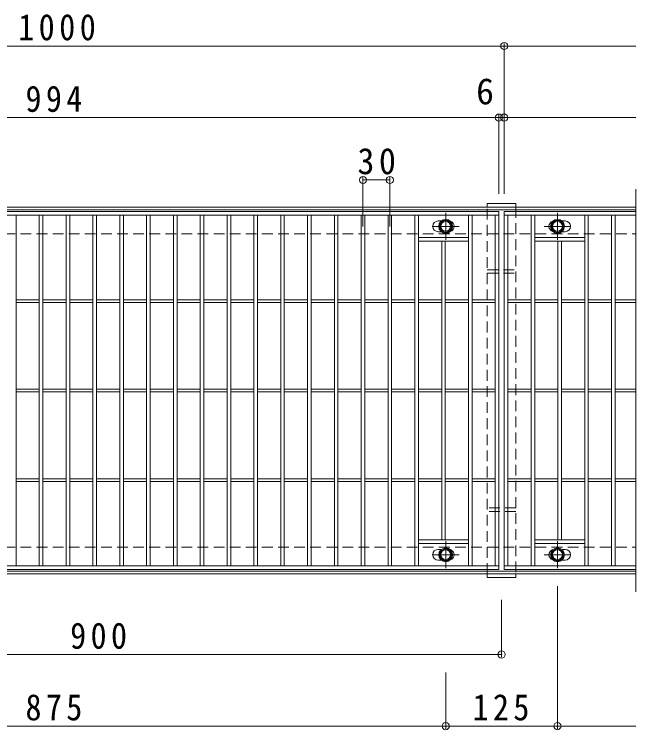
# Model space of a CAD drawing. Units: millimetres on the paper, enlarged 2 times, with parts at other scales. Extents: x -441 to 457, y -392 to 305.
# Drawn here: x -2.1 to 136.9, y 145 to 304.9 of the extents above; entities that cross this region are included whole.
import ezdxf
from ezdxf.enums import TextEntityAlignment as Align

# ---------------------------------------------------------------- set-up
doc = ezdxf.new("R2010")
doc.units = ezdxf.units.MM
doc.header["$LTSCALE"] = 2
doc.header["$PDMODE"] = 32
doc.header["$PDSIZE"] = 1.6
doc.linetypes.add('CHAIN1', pattern=[8, 5, -1, 1, -1])
doc.linetypes.add('DASHED1', pattern=[1.8, 1.2, -0.6])
for name, color, linetype, lineweight in [('C-1_躯体', 2, 'Continuous', 9), ('C-2_仕上', 3, 'Continuous', 9), ('C-4_文字', 7, 'Continuous', 9), ('C-8_ハッチ', 3, 'DASHED1', 9), ('C-B_衛生陶器', 2, 'Continuous', 9)]:
    doc.layers.add(name, color=color, linetype=linetype, lineweight=lineweight)
doc.styles.add('ＭＳ ゴシック', font='')
doc.styles.get('ＭＳ ゴシック').set_extended_font_data('MS Gothic')

msp = doc.modelspace()

# ---------------------------------------------------------------- linework, layer by layer
at = {"layer": 'C-1_躯体'}
for p, q in [((-123.138, 261.786), (136.862, 261.786)), ((-123.138, 261.186), (136.862, 261.186)), ((-123.138, 180.386), (136.862, 180.386)), ((-123.138, 179.786), (136.862, 179.786))]:
    msp.add_line(p, q, dxfattribs=at)
at = {"layer": 'C-1_躯体', "linetype": 'DASHED1'}
for p, q in [((-123.138, 255.786), (136.862, 255.786)), ((-123.138, 185.786), (136.862, 185.786))]:
    msp.add_line(p, q, dxfattribs=at)
at = {"layer": 'C-2_仕上'}
for p, q in [((136.862, 265.786), (136.862, 175.786)), ((-92.538, 260.786), (106.262, 260.786)), ((106.262, 180.786), (106.262, 260.786)), ((107.462, 260.786), (107.462, 180.786)), ((107.462, 260.786), (136.862, 260.786)), ((-92.538, 259.986), (106.262, 259.986)), ((-1.738, 181.586), (-1.738, 259.986)), ((3.462, 181.586), (3.462, 259.986)), ((4.262, 181.586), (4.262, 259.986)), ((9.462, 181.586), (9.462, 259.986)), ((10.262, 181.586), (10.262, 259.986)), ((15.462, 181.586), (15.462, 259.986)), ((16.262, 181.586), (16.262, 259.986)), ((21.462, 181.586), (21.462, 259.986)), ((22.262, 181.586), (22.262, 259.986)), ((27.462, 181.586), (27.462, 259.986)), ((28.262, 181.586), (28.262, 259.986)), ((33.462, 181.586), (33.462, 259.986)), ((34.262, 181.586), (34.262, 259.986)), ((39.462, 181.586), (39.462, 259.986)), ((40.262, 181.586), (40.262, 259.986)), ((45.462, 181.586), (45.462, 259.986)), ((46.262, 181.586), (46.262, 259.986)), ((51.462, 181.586), (51.462, 259.986)), ((52.262, 181.586), (52.262, 259.986)), ((57.462, 181.586), (57.462, 259.986)), ((58.262, 181.586), (58.262, 259.986)), ((63.462, 181.586), (63.462, 259.986)), ((64.262, 181.586), (64.262, 259.986)), ((69.462, 181.586), (69.462, 259.986)), ((70.262, 181.586), (70.262, 259.986)), ((75.462, 181.586), (75.462, 259.986)), ((76.262, 181.586), (76.262, 259.986)), ((81.462, 181.586), (81.462, 259.986)), ((82.262, 181.586), (82.262, 259.986)), ((87.462, 181.586), (87.462, 259.986)), ((88.262, 181.586), (88.262, 259.986)), ((99.462, 181.586), (99.462, 259.986)), ((100.262, 181.586), (100.262, 259.986)), ((105.462, 259.986), (105.462, 181.586)), ((107.462, 259.986), (136.862, 259.986)), ((108.262, 181.586), (108.262, 259.986)), ((113.462, 181.586), (113.462, 259.986)), ((114.262, 181.586), (114.262, 259.986)), ((125.462, 181.586), (125.462, 259.986)), ((126.262, 181.586), (126.262, 259.986)), ((131.462, 181.586), (131.462, 259.986)), ((132.262, 181.586), (132.262, 259.986)), ((92.662, 258.686), (93.381, 258.686)), ((120.343, 258.686), (121.062, 258.686)), ((93.381, 256.286), (92.662, 256.286)), ((121.062, 256.286), (120.343, 256.286)), ((99.462, 254.986), (88.262, 254.986)), ((114.262, 254.986), (125.462, 254.986)), ((99.462, 254.186), (88.262, 254.186)), ((93.462, 187.386), (93.462, 254.186)), ((94.262, 187.386), (94.262, 254.186)), ((114.262, 254.186), (125.462, 254.186)), ((119.462, 187.386), (119.462, 254.186)), ((120.262, 187.386), (120.262, 254.186)), ((-1.738, 241.086), (3.462, 241.086)), ((-1.738, 240.486), (3.462, 240.486)), ((4.262, 241.086), (9.462, 241.086)), ((4.262, 240.486), (9.462, 240.486)), ((10.262, 241.086), (15.462, 241.086)), ((10.262, 240.486), (15.462, 240.486)), ((16.262, 241.086), (21.462, 241.086)), ((16.262, 240.486), (21.462, 240.486)), ((22.262, 241.086), (27.462, 241.086)), ((22.262, 240.486), (27.462, 240.486)), ((28.262, 241.086), (33.462, 241.086)), ((28.262, 240.486), (33.462, 240.486)), ((34.262, 241.086), (39.462, 241.086)), ((34.262, 240.486), (39.462, 240.486)), ((40.262, 241.086), (45.462, 241.086)), ((40.262, 240.486), (45.462, 240.486)), ((46.262, 241.086), (51.462, 241.086)), ((46.262, 240.486), (51.462, 240.486)), ((52.262, 241.086), (57.462, 241.086)), ((52.262, 240.486), (57.462, 240.486)), ((58.262, 241.086), (63.462, 241.086)), ((58.262, 240.486), (63.462, 240.486)), ((64.262, 241.086), (69.462, 241.086)), ((64.262, 240.486), (69.462, 240.486)), ((70.262, 241.086), (75.462, 241.086)), ((70.262, 240.486), (75.462, 240.486)), ((76.262, 241.086), (81.462, 241.086)), ((76.262, 240.486), (81.462, 240.486)), ((82.262, 241.086), (87.462, 241.086)), ((82.262, 240.486), (87.462, 240.486)), ((88.262, 241.086), (93.462, 241.086)), ((88.262, 240.486), (93.462, 240.486)), ((94.262, 241.086), (99.462, 241.086)), ((94.262, 240.486), (99.462, 240.486)), ((100.262, 241.086), (105.462, 241.086)), ((100.262, 240.486), (105.462, 240.486)), ((108.262, 241.086), (113.462, 241.086)), ((108.262, 240.486), (113.462, 240.486)), ((114.262, 241.086), (119.462, 241.086)), ((114.262, 240.486), (119.462, 240.486)), ((120.262, 241.086), (125.462, 241.086)), ((120.262, 240.486), (125.462, 240.486)), ((126.262, 241.086), (131.462, 241.086)), ((126.262, 240.486), (131.462, 240.486)), ((132.262, 241.086), (136.862, 241.086)), ((132.262, 240.486), (136.862, 240.486)), ((-1.738, 221.086), (3.462, 221.086)), ((4.262, 221.086), (9.462, 221.086)), ((10.262, 221.086), (15.462, 221.086)), ((16.262, 221.086), (21.462, 221.086)), ((22.262, 221.086), (27.462, 221.086)), ((28.262, 221.086), (33.462, 221.086)), ((34.262, 221.086), (39.462, 221.086)), ((40.262, 221.086), (45.462, 221.086)), ((46.262, 221.086), (51.462, 221.086)), ((52.262, 221.086), (57.462, 221.086)), ((58.262, 221.086), (63.462, 221.086)), ((64.262, 221.086), (69.462, 221.086)), ((70.262, 221.086), (75.462, 221.086)), ((76.262, 221.086), (81.462, 221.086)), ((82.262, 221.086), (87.462, 221.086)), ((88.262, 221.086), (93.462, 221.086)), ((94.262, 221.086), (99.462, 221.086)), ((100.262, 221.086), (105.462, 221.086)), ((108.262, 221.086), (113.462, 221.086)), ((114.262, 221.086), (119.462, 221.086)), ((120.262, 221.086), (125.462, 221.086)), ((126.262, 221.086), (131.462, 221.086)), ((132.262, 221.086), (136.862, 221.086)), ((-1.738, 220.486), (3.462, 220.486)), ((4.262, 220.486), (9.462, 220.486)), ((10.262, 220.486), (15.462, 220.486)), ((16.262, 220.486), (21.462, 220.486)), ((22.262, 220.486), (27.462, 220.486)), ((28.262, 220.486), (33.462, 220.486)), ((34.262, 220.486), (39.462, 220.486)), ((40.262, 220.486), (45.462, 220.486)), ((46.262, 220.486), (51.462, 220.486)), ((52.262, 220.486), (57.462, 220.486)), ((58.262, 220.486), (63.462, 220.486)), ((64.262, 220.486), (69.462, 220.486)), ((70.262, 220.486), (75.462, 220.486)), ((76.262, 220.486), (81.462, 220.486)), ((82.262, 220.486), (87.462, 220.486)), ((88.262, 220.486), (93.462, 220.486)), ((94.262, 220.486), (99.462, 220.486)), ((100.262, 220.486), (105.462, 220.486)), ((108.262, 220.486), (113.462, 220.486)), ((114.262, 220.486), (119.462, 220.486)), ((120.262, 220.486), (125.462, 220.486)), ((126.262, 220.486), (131.462, 220.486)), ((132.262, 220.486), (136.862, 220.486)), ((-1.738, 201.086), (3.462, 201.086)), ((-1.738, 200.486), (3.462, 200.486)), ((4.262, 201.086), (9.462, 201.086)), ((4.262, 200.486), (9.462, 200.486)), ((10.262, 201.086), (15.462, 201.086)), ((10.262, 200.486), (15.462, 200.486)), ((16.262, 201.086), (21.462, 201.086)), ((16.262, 200.486), (21.462, 200.486)), ((22.262, 201.086), (27.462, 201.086)), ((22.262, 200.486), (27.462, 200.486)), ((28.262, 201.086), (33.462, 201.086)), ((28.262, 200.486), (33.462, 200.486)), ((34.262, 201.086), (39.462, 201.086)), ((34.262, 200.486), (39.462, 200.486)), ((40.262, 201.086), (45.462, 201.086)), ((40.262, 200.486), (45.462, 200.486)), ((46.262, 201.086), (51.462, 201.086)), ((46.262, 200.486), (51.462, 200.486)), ((52.262, 201.086), (57.462, 201.086)), ((52.262, 200.486), (57.462, 200.486)), ((58.262, 201.086), (63.462, 201.086)), ((58.262, 200.486), (63.462, 200.486)), ((64.262, 201.086), (69.462, 201.086)), ((64.262, 200.486), (69.462, 200.486)), ((70.262, 201.086), (75.462, 201.086)), ((70.262, 200.486), (75.462, 200.486)), ((76.262, 201.086), (81.462, 201.086)), ((76.262, 200.486), (81.462, 200.486)), ((82.262, 201.086), (87.462, 201.086)), ((82.262, 200.486), (87.462, 200.486)), ((88.262, 201.086), (93.462, 201.086)), ((88.262, 200.486), (93.462, 200.486)), ((94.262, 201.086), (99.462, 201.086)), ((94.262, 200.486), (99.462, 200.486)), ((100.262, 201.086), (105.462, 201.086)), ((100.262, 200.486), (105.462, 200.486)), ((108.262, 201.086), (113.462, 201.086)), ((108.262, 200.486), (113.462, 200.486)), ((114.262, 201.086), (119.462, 201.086)), ((114.262, 200.486), (119.462, 200.486)), ((120.262, 201.086), (125.462, 201.086)), ((120.262, 200.486), (125.462, 200.486)), ((126.262, 201.086), (131.462, 201.086)), ((126.262, 200.486), (131.462, 200.486)), ((132.262, 201.086), (136.862, 201.086)), ((132.262, 200.486), (136.862, 200.486)), ((99.462, 187.386), (88.262, 187.386)), ((114.262, 187.386), (125.462, 187.386)), ((99.462, 186.586), (88.262, 186.586)), ((114.262, 186.586), (125.462, 186.586)), ((92.662, 185.286), (93.381, 185.286)), ((120.343, 185.286), (121.062, 185.286)), ((93.381, 182.886), (92.662, 182.886)), ((121.062, 182.886), (120.343, 182.886)), ((106.262, 181.586), (-92.538, 181.586)), ((106.262, 180.786), (-92.538, 180.786)), ((136.862, 181.586), (107.462, 181.586)), ((136.862, 180.786), (107.462, 180.786))]:
    msp.add_line(p, q, dxfattribs=at)
for centre, start, end in [((92.662, 257.486), 90, 180), ((92.662, 257.486), 180, 270), ((95.062, 257.486), 0, 73.66518), ((95.062, 257.486), 286.33482, 0), ((118.662, 257.486), 106.33482, 180), ((118.662, 257.486), 180, 253.66518), ((121.062, 257.486), 0, 90), ((121.062, 257.486), 270, 0), ((92.662, 184.086), 90, 180), ((92.662, 184.086), 180, 270), ((95.062, 184.086), 0, 73.66518), ((95.062, 184.086), 286.33482, 0), ((118.662, 184.086), 106.33482, 180), ((118.662, 184.086), 180, 253.66518), ((121.062, 184.086), 0, 90), ((121.062, 184.086), 270, 0)]:
    msp.add_arc(centre, 1.2, start, end, dxfattribs=at)
at = {"layer": 'C-4_文字'}
for p, q in [((-92.538, 297.786), (107.462, 297.786)), ((107.462, 298.386), (107.462, 264.786)), ((107.462, 297.786), (136.862, 297.786)), ((-92.538, 281.786), (106.262, 281.786)), ((106.262, 282.386), (106.262, 264.786)), ((106.262, 281.786), (107.462, 281.786)), ((107.462, 281.786), (136.862, 281.786)), ((75.862, 268.446), (75.862, 257.439)), ((75.862, 267.846), (81.862, 267.846)), ((81.862, 268.446), (81.862, 257.439)), ((119.362, 145.186), (119.362, 177.086)), ((106.862, 161.186), (106.862, 173.986)), ((-73.138, 161.786), (106.862, 161.786)), ((94.362, 145.186), (94.362, 157.786)), ((-80.638, 145.786), (94.362, 145.786)), ((94.362, 145.786), (119.362, 145.786)), ((119.362, 145.786), (136.862, 145.786))]:
    msp.add_line(p, q, dxfattribs=at)
for p in [(107.462, 297.786), (106.262, 281.786), (107.462, 281.786), (75.862, 267.846), (81.862, 267.846), (106.862, 161.786), (94.362, 145.786), (119.362, 145.786)]:
    msp.add_point(p, dxfattribs=at)
at = {"layer": 'C-8_ハッチ', "linetype": 'Continuous'}
for p, q in [((103.662, 262.586), (110.062, 262.586)), ((103.662, 261.786), (103.662, 262.586)), ((110.062, 262.586), (110.062, 261.786)), ((103.662, 178.986), (103.662, 179.786))]:
    msp.add_line(p, q, dxfattribs=at)
at = {"layer": 'C-8_ハッチ'}
for p, q in [((103.662, 261.786), (110.062, 261.786)), ((103.662, 179.786), (103.662, 261.786)), ((110.062, 261.786), (110.062, 179.786)), ((103.662, 247.786), (110.062, 247.786)), ((103.662, 246.986), (110.062, 246.986)), ((110.062, 194.586), (103.662, 194.586)), ((110.062, 193.786), (103.662, 193.786)), ((110.062, 179.786), (103.662, 179.786))]:
    msp.add_line(p, q, dxfattribs=at)
at = {"layer": 'C-8_ハッチ', "linetype": 'Continuous'}
msp.add_lwpolyline([(110.062, 179.786), (110.062, 178.986), (103.662, 178.986)], dxfattribs=at)
at = {"layer": 'C-B_衛生陶器', "color": 7, "linetype": 'CHAIN1'}
for p, q in [((94.362, 254.486), (94.362, 260.486)), ((119.362, 254.486), (119.362, 260.486)), ((91.362, 257.486), (97.362, 257.486)), ((116.362, 257.486), (122.362, 257.486)), ((94.362, 181.086), (94.362, 187.086)), ((119.362, 181.086), (119.362, 187.086)), ((91.362, 184.086), (97.362, 184.086)), ((116.362, 184.086), (122.362, 184.086))]:
    msp.add_line(p, q, dxfattribs=at)
at = {"layer": 'C-B_衛生陶器'}
for points in [[(93.063, 256.736), (94.362, 255.986), (95.661, 256.736), (95.661, 258.236), (94.362, 258.986), (93.063, 258.236)], [(118.063, 256.736), (119.362, 255.986), (120.661, 256.736), (120.661, 258.236), (119.362, 258.986), (118.063, 258.236)], [(93.063, 183.336), (94.362, 182.586), (95.661, 183.336), (95.661, 184.836), (94.362, 185.586), (93.063, 184.836)], [(118.063, 183.336), (119.362, 182.586), (120.661, 183.336), (120.661, 184.836), (119.362, 185.586), (118.063, 184.836)]]:
    msp.add_lwpolyline(points, close=True, dxfattribs=at)
for centre, radius in [((94.362, 257.486), 1.55), ((119.362, 257.486), 1.55), ((94.362, 257.486), 1.3), ((94.362, 257.486), 1.1), ((119.362, 257.486), 1.3), ((119.362, 257.486), 1.1), ((94.362, 184.086), 1.55), ((119.362, 184.086), 1.55), ((94.362, 184.086), 1.3), ((94.362, 184.086), 1.1), ((119.362, 184.086), 1.3), ((119.362, 184.086), 1.1)]:
    msp.add_circle(centre, radius, dxfattribs=at)

# ---------------------------------------------------------------- texts
at = {"layer": 'C-4_文字', "color": 2, "style": 'ＭＳ ゴシック'}
msp.add_text('6', height=5.865, dxfattribs=at).set_placement((101.17, 282.986), align=Align.BOTTOM_LEFT)
at = {"layer": 'C-4_文字', "color": 2, "char_height": 5.865, "attachment_point": 7, "style": 'ＭＳ ゴシック'}
for s, insert in [('\\T1.28;\\W0.9;1000', (-1.288, 298.986)), ('\\T1.27;\\W0.9;994', (0.362, 282.986)), ('\\T1.27;\\W0.95;30', (74.612, 269.046)), ('\\T1.27;\\W0.9;900', (10.362, 162.986)), ('\\T1.27;\\W0.9;875', (0.362, 146.986)), ('\\T1.27;\\W0.9;125', (100.362, 146.986))]:
    msp.add_mtext(s, dxfattribs=dict(at, insert=insert))

doc.saveas('drawing.dxf')
